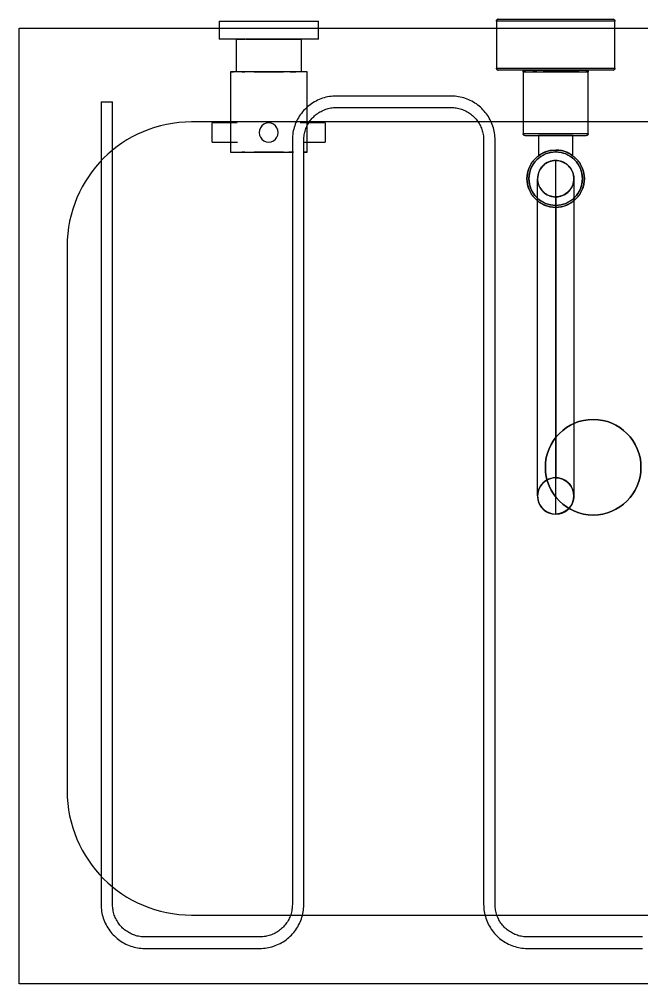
# Model space of a CAD drawing. Extents: x 6433 to 75181, y -2986 to 56414.
# Drawn here: x 33255 to 33581, y 10779 to 11284 of the extents above; entities that cross this region are included whole.
import ezdxf

# ---------------------------------------------------------------- set-up
doc = ezdxf.new("R2010")
doc.units = 0
doc.header["$MEASUREMENT"] = 0
doc.layers.add('H-Fixtures__Sink', color=4, linetype='CONTINUOUS')

msp = doc.modelspace()

# ---------------------------------------------------------------- linework, layer by layer
at = {"layer": 'H-Fixtures__Sink'}
for p, q in [((33505.55, 11283.49), (33505.73, 11283.51)), ((33565.76, 11283.51), (33565.94, 11283.49)), ((33565.76, 11283.51), (33565.94, 11283.49)), ((33255.34, 10778.88), (33255.34, 11278.88)), ((33255.34, 11278.88), (33855.34, 11278.88)), ((33359.76, 11282.51), (33359.76, 11273.03)), ((33359.76, 11282.51), (33385.75, 11282.51)), ((33385.75, 11282.51), (33411.74, 11282.51)), ((33411.74, 11273.03), (33411.74, 11282.51)), ((33504.75, 11282.51), (33504.77, 11282.69)), ((33504.75, 11282.51), (33504.75, 11257.94)), ((33566.75, 11282.51), (33504.75, 11282.51)), ((33504.77, 11282.69), (33504.81, 11282.85)), ((33504.81, 11282.85), (33504.88, 11282.99)), ((33504.88, 11282.99), (33505.04, 11283.22)), ((33505.04, 11283.22), (33505.2, 11283.35)), ((33505.2, 11283.35), (33505.34, 11283.42)), ((33505.34, 11283.42), (33505.55, 11283.49)), ((33565.94, 11283.49), (33566.1, 11283.44)), ((33565.94, 11283.49), (33566.1, 11283.44)), ((33566.1, 11283.44), (33566.24, 11283.38)), ((33566.1, 11283.44), (33566.24, 11283.38)), ((33566.24, 11283.38), (33566.46, 11283.21)), ((33566.24, 11283.38), (33566.46, 11283.21)), ((33566.46, 11283.21), (33566.59, 11283.05)), ((33566.46, 11283.21), (33566.59, 11283.05)), ((33566.59, 11283.05), (33566.66, 11282.92)), ((33566.59, 11283.05), (33566.66, 11282.92)), ((33566.66, 11282.92), (33566.73, 11282.7)), ((33566.66, 11282.92), (33566.73, 11282.7)), ((33566.73, 11282.7), (33566.75, 11282.51)), ((33566.73, 11282.7), (33566.75, 11282.51)), ((33566.75, 11257.94), (33566.75, 11282.51)), ((33385.75, 11273.03), (33359.76, 11273.03)), ((33368.71, 11273.03), (33368.71, 11255.99)), ((33368.71, 11273.03), (33373.28, 11273.03)), ((33373.7, 11273.03), (33385.75, 11273.03)), ((33385.75, 11273.03), (33402.79, 11273.03)), ((33411.74, 11273.03), (33385.75, 11273.03)), ((33402.79, 11255.99), (33402.79, 11273.03)), ((33365.75, 11255.99), (33365.75, 11213.99)), ((33385.75, 11255.99), (33365.75, 11255.99)), ((33365.75, 11255.99), (33367.27, 11255.99)), ((33371.61, 11255.99), (33373.22, 11255.99)), ((33378.1, 11255.99), (33385.75, 11255.99)), ((33405.75, 11255.99), (33385.75, 11255.99)), ((33385.75, 11255.99), (33393.4, 11255.99)), ((33397, 11255.99), (33399.89, 11255.99)), ((33405.75, 11213.99), (33405.75, 11255.99)), ((33504.75, 11257.94), (33566.75, 11257.94)), ((33504.77, 11257.75), (33504.75, 11257.94)), ((33504.84, 11257.54), (33504.77, 11257.75)), ((33504.91, 11257.4), (33504.84, 11257.54)), ((33505.04, 11257.24), (33504.91, 11257.4)), ((33505.26, 11257.08), (33505.04, 11257.24)), ((33505.39, 11257.01), (33505.26, 11257.08)), ((33505.56, 11256.96), (33505.39, 11257.01)), ((33505.73, 11256.94), (33505.56, 11256.96)), ((33518.75, 11255.94), (33518.77, 11256.12)), ((33518.75, 11255.94), (33518.77, 11256.12)), ((33518.75, 11255.94), (33518.75, 11223.65)), ((33518.75, 11255.94), (33552.75, 11255.94)), ((33518.77, 11256.12), (33518.81, 11256.28)), ((33518.77, 11256.12), (33518.81, 11256.28)), ((33518.81, 11256.28), (33518.88, 11256.43)), ((33518.81, 11256.28), (33518.88, 11256.43)), ((33518.88, 11256.43), (33519.04, 11256.65)), ((33518.88, 11256.43), (33519.04, 11256.65)), ((33519.04, 11256.65), (33519.2, 11256.78)), ((33519.04, 11256.65), (33519.2, 11256.78)), ((33519.2, 11256.78), (33519.34, 11256.85)), ((33519.2, 11256.78), (33519.34, 11256.85)), ((33519.34, 11256.85), (33519.55, 11256.92)), ((33519.34, 11256.85), (33519.55, 11256.92)), ((33519.55, 11256.92), (33519.73, 11256.94)), ((33519.55, 11256.92), (33519.73, 11256.94)), ((33551.76, 11256.94), (33551.94, 11256.92)), ((33551.94, 11256.92), (33552.1, 11256.88)), ((33552.1, 11256.88), (33552.24, 11256.81)), ((33552.24, 11256.81), (33552.46, 11256.65)), ((33552.46, 11256.65), (33552.59, 11256.49)), ((33552.59, 11256.49), (33552.66, 11256.35)), ((33552.66, 11256.35), (33552.73, 11256.14)), ((33552.73, 11256.14), (33552.75, 11255.94)), ((33552.75, 11223.65), (33552.75, 11255.94)), ((33565.94, 11256.97), (33565.76, 11256.94)), ((33565.94, 11256.97), (33565.76, 11256.94)), ((33566.16, 11257.04), (33565.94, 11256.97)), ((33566.16, 11257.04), (33565.94, 11256.97)), ((33566.3, 11257.11), (33566.16, 11257.04)), ((33566.3, 11257.11), (33566.16, 11257.04)), ((33566.46, 11257.24), (33566.3, 11257.11)), ((33566.46, 11257.24), (33566.3, 11257.11)), ((33566.62, 11257.46), (33566.46, 11257.24)), ((33566.62, 11257.46), (33566.46, 11257.24)), ((33566.69, 11257.6), (33566.62, 11257.46)), ((33566.69, 11257.6), (33566.62, 11257.46)), ((33566.73, 11257.77), (33566.69, 11257.6)), ((33566.73, 11257.77), (33566.69, 11257.6)), ((33566.75, 11257.94), (33566.73, 11257.77)), ((33566.75, 11257.94), (33566.73, 11257.77)), ((33481.08, 11243.35), (33421.08, 11243.35)), ((33298.08, 11240.35), (33298.08, 10820.35)), ((33298.08, 11240.35), (33304.08, 11240.35)), ((33304.08, 10820.35), (33304.08, 11240.35)), ((33421.08, 11237.35), (33481.08, 11237.35)), ((33765.34, 11229.8), (33345.34, 11229.8)), ((33369.29, 11229.25), (33356.18, 11229.25)), ((33356.18, 11224.25), (33356.18, 11229.25)), ((33385.78, 11229.25), (33385.72, 11229.25)), ((33415.32, 11229.25), (33402.2, 11229.25)), ((33415.32, 11229.25), (33415.32, 11224.25)), ((33356.18, 11219.25), (33356.18, 11224.25)), ((33415.32, 11224.25), (33415.32, 11219.25)), ((33552.75, 11223.65), (33518.75, 11223.65)), ((33518.77, 11223.45), (33518.75, 11223.65)), ((33518.77, 11223.45), (33518.75, 11223.65)), ((33518.84, 11223.24), (33518.77, 11223.45)), ((33518.84, 11223.24), (33518.77, 11223.45)), ((33518.91, 11223.11), (33518.84, 11223.24)), ((33518.91, 11223.11), (33518.84, 11223.24)), ((33519.04, 11222.94), (33518.91, 11223.11)), ((33519.04, 11222.94), (33518.91, 11223.11)), ((33552.62, 11223.17), (33552.46, 11222.94)), ((33552.69, 11223.31), (33552.62, 11223.17)), ((33552.73, 11223.47), (33552.69, 11223.31)), ((33552.75, 11223.65), (33552.73, 11223.47)), ((33356.18, 11219.25), (33369.39, 11219.25)), ((33385.72, 11219.25), (33385.78, 11219.25)), ((33398.08, 11220.35), (33398.08, 10820.35)), ((33403.68, 11219.25), (33415.32, 11219.25)), ((33404.08, 10820.35), (33404.08, 11220.35)), ((33498.08, 11220.35), (33498.08, 10820.35)), ((33504.08, 10820.35), (33504.08, 11220.35)), ((33519.26, 11222.78), (33519.04, 11222.94)), ((33519.26, 11222.78), (33519.04, 11222.94)), ((33519.39, 11222.72), (33519.26, 11222.78)), ((33519.39, 11222.72), (33519.26, 11222.78)), ((33519.56, 11222.67), (33519.39, 11222.72)), ((33519.56, 11222.67), (33519.39, 11222.72)), ((33519.73, 11222.65), (33519.56, 11222.67)), ((33519.73, 11222.65), (33519.56, 11222.67)), ((33526.73, 11222.65), (33526.73, 11212.11)), ((33535.75, 11222.65), (33526.73, 11222.65)), ((33544.77, 11222.65), (33535.75, 11222.65)), ((33544.77, 11212.11), (33544.77, 11222.65)), ((33551.94, 11222.67), (33551.76, 11222.65)), ((33552.16, 11222.74), (33551.94, 11222.67)), ((33552.3, 11222.81), (33552.16, 11222.74)), ((33552.46, 11222.94), (33552.3, 11222.81)), ((33365.75, 11213.99), (33385.75, 11213.99)), ((33373.22, 11213.99), (33371.61, 11213.99)), ((33385.75, 11213.99), (33378.1, 11213.99)), ((33393.4, 11213.99), (33385.75, 11213.99)), ((33385.75, 11213.99), (33398.64, 11213.99)), ((33398.69, 11213.99), (33396.29, 11213.99)), ((33405.75, 11213.99), (33404.23, 11213.99)), ((33404.23, 11213.99), (33405.75, 11213.99)), ((33530.26, 11207.86), (33528.77, 11206.55)), ((33531.95, 11208.81), (33530.26, 11207.86)), ((33533.83, 11209.41), (33531.95, 11208.81)), ((33535.75, 11209.61), (33533.83, 11209.41)), ((33535.75, 11209.61), (33537.67, 11209.41)), ((33537.67, 11209.41), (33539.54, 11208.81)), ((33539.54, 11208.81), (33541.24, 11207.86)), ((33541.24, 11207.86), (33542.73, 11206.55)), ((33526.77, 11203.22), (33526.33, 11201.32)), ((33527.61, 11205.01), (33526.77, 11203.22)), ((33528.77, 11206.55), (33527.61, 11205.01)), ((33542.73, 11206.55), (33543.88, 11205.01)), ((33543.88, 11205.01), (33544.72, 11203.22)), ((33544.72, 11203.22), (33545.17, 11201.32)), ((33526.33, 11201.32), (33526.25, 11200.11)), ((33526.25, 11200.1), (33526.25, 11200.11)), ((33526.25, 11200.11), (33526.28, 11199.38)), ((33526.25, 11200.07), (33526.25, 11200.1)), ((33526.25, 11200), (33526.25, 11200.07)), ((33526.25, 11199.91), (33526.25, 11200)), ((33526.25, 11199.78), (33526.25, 11199.91)), ((33526.25, 11199.63), (33526.25, 11199.78)), ((33526.25, 11199.44), (33526.25, 11199.63)), ((33526.25, 11199.23), (33526.25, 11199.44)), ((33526.25, 11198.98), (33526.25, 11199.23)), ((33526.25, 11198.7), (33526.25, 11198.98)), ((33526.25, 11198.39), (33526.25, 11198.7)), ((33526.25, 11198.06), (33526.25, 11198.39)), ((33526.25, 11197.69), (33526.25, 11198.06)), ((33526.28, 11199.38), (33526.62, 11197.47)), ((33545.22, 11199.38), (33544.88, 11197.47)), ((33545.17, 11201.32), (33545.25, 11200.11)), ((33545.25, 11200.11), (33545.22, 11199.38)), ((33545.25, 11200.11), (33545.25, 11200.09)), ((33545.25, 11200.09), (33545.25, 11200.05)), ((33545.25, 11200.05), (33545.25, 11199.97)), ((33545.25, 11199.97), (33545.25, 11199.87)), ((33545.25, 11199.87), (33545.25, 11199.73)), ((33545.25, 11199.73), (33545.25, 11199.56)), ((33545.25, 11199.56), (33545.25, 11199.37)), ((33545.25, 11199.37), (33545.25, 11199.14)), ((33545.25, 11199.14), (33545.25, 11198.88)), ((33545.25, 11198.88), (33545.25, 11198.59)), ((33545.25, 11198.59), (33545.25, 11198.27)), ((33545.25, 11198.27), (33545.25, 11197.93)), ((33545.25, 11197.93), (33545.25, 11197.55)), ((33526.25, 11197.29), (33526.25, 11197.69)), ((33526.25, 11196.87), (33526.25, 11197.29)), ((33526.25, 11196.41), (33526.25, 11196.87)), ((33526.25, 11195.93), (33526.25, 11196.41)), ((33526.25, 11195.41), (33526.25, 11195.93)), ((33526.25, 11194.87), (33526.25, 11195.41)), ((33526.25, 11194.3), (33526.25, 11194.87)), ((33526.25, 11193.69), (33526.25, 11194.3)), ((33526.25, 11193.07), (33526.25, 11193.69)), ((33526.25, 11192.41), (33526.25, 11193.07)), ((33526.62, 11197.47), (33527.36, 11195.65)), ((33527.36, 11195.65), (33528.46, 11194.02)), ((33528.46, 11194.02), (33529.86, 11192.65)), ((33543.04, 11194.02), (33541.64, 11192.65)), ((33544.14, 11195.65), (33543.04, 11194.02)), ((33544.88, 11197.47), (33544.14, 11195.65)), ((33545.25, 11197.55), (33545.25, 11190.88)), ((33526.25, 11191.72), (33526.25, 11192.41)), ((33526.25, 11191.01), (33526.25, 11191.72)), ((33526.25, 11190.27), (33526.25, 11191.01)), ((33526.25, 11189.51), (33526.25, 11190.27)), ((33526.25, 11188.71), (33526.25, 11189.51)), ((33526.25, 11187.89), (33526.25, 11188.71)), ((33526.25, 11187.05), (33526.25, 11187.89)), ((33529.86, 11192.65), (33531.27, 11191.73)), ((33531.27, 11191.73), (33533.61, 11190.85)), ((33533.61, 11190.85), (33535.75, 11190.61)), ((33537.89, 11190.85), (33535.75, 11190.61)), ((33540.22, 11191.73), (33537.89, 11190.85)), ((33541.64, 11192.65), (33540.22, 11191.73)), ((33545.25, 11190.88), (33545.25, 11190.14)), ((33545.25, 11190.14), (33545.25, 11189.36)), ((33545.25, 11189.36), (33545.25, 11188.57)), ((33545.25, 11188.57), (33545.25, 11176.39)), ((33526.25, 11186.17), (33526.25, 11187.05)), ((33526.25, 11185.28), (33526.25, 11186.17)), ((33526.25, 11184.35), (33526.25, 11185.28)), ((33526.25, 11183.41), (33526.25, 11184.35)), ((33526.25, 11182.44), (33526.25, 11183.41)), ((33526.25, 11181.44), (33526.25, 11182.44)), ((33526.25, 11180.42), (33526.25, 11181.44)), ((33526.25, 11179.38), (33526.25, 11180.42)), ((33526.25, 11178.31), (33526.25, 11179.38)), ((33526.25, 11177.22), (33526.25, 11178.31)), ((33526.25, 11176.11), (33526.25, 11177.22)), ((33526.25, 11174.98), (33526.25, 11176.11)), ((33526.25, 11173.82), (33526.25, 11174.98)), ((33526.25, 11172.65), (33526.25, 11173.82)), ((33526.25, 11171.45), (33526.25, 11172.65)), ((33545.25, 11176.39), (33545.25, 11175.26)), ((33545.25, 11175.26), (33545.25, 11174.11)), ((33545.25, 11174.11), (33545.25, 11172.94)), ((33545.25, 11172.94), (33545.25, 11171.75)), ((33526.25, 11170.24), (33526.25, 11171.45)), ((33526.25, 11169), (33526.25, 11170.24)), ((33526.25, 11167.75), (33526.25, 11169)), ((33526.25, 11166.47), (33526.25, 11167.75)), ((33545.25, 11171.75), (33545.25, 11170.54)), ((33545.25, 11170.54), (33545.25, 11169.31)), ((33545.25, 11169.31), (33545.25, 11168.06)), ((33545.25, 11168.06), (33545.25, 11166.79)), ((33280.34, 11164.8), (33280.34, 10879.8)), ((33526.25, 11165.18), (33526.25, 11166.47)), ((33526.25, 11163.87), (33526.25, 11165.18)), ((33526.25, 11162.55), (33526.25, 11163.87)), ((33526.25, 11161.2), (33526.25, 11162.55)), ((33545.25, 11166.79), (33545.25, 11165.5)), ((33545.25, 11165.5), (33545.25, 11164.2)), ((33545.25, 11164.2), (33545.25, 11162.88)), ((33545.25, 11162.88), (33545.25, 11161.54)), ((33526.25, 11159.84), (33526.25, 11161.2)), ((33526.25, 11145.32), (33526.25, 11159.84)), ((33545.25, 11161.54), (33545.25, 11160.18)), ((33545.25, 11160.18), (33545.25, 11158.81)), ((33545.25, 11158.81), (33545.25, 11157.42)), ((33545.25, 11157.42), (33545.25, 11156.02)), ((33545.25, 11156.02), (33545.25, 11154.61)), ((33545.25, 11154.61), (33545.25, 11153.18)), ((33545.25, 11153.18), (33545.25, 11151.73)), ((33545.25, 11151.73), (33545.25, 11150.28)), ((33545.25, 11150.28), (33545.25, 11148.81)), ((33545.25, 11148.81), (33545.25, 11147.33)), ((33545.25, 11147.33), (33545.25, 11145.84)), ((33526.25, 11143.81), (33526.25, 11145.32)), ((33526.25, 11142.29), (33526.25, 11143.81)), ((33526.25, 11140.77), (33526.25, 11142.29)), ((33545.25, 11145.84), (33545.25, 11144.33)), ((33545.25, 11144.33), (33545.25, 11142.82)), ((33545.25, 11142.82), (33545.25, 11141.3)), ((33526.25, 11139.24), (33526.25, 11140.77)), ((33526.25, 11121.05), (33526.25, 11139.24)), ((33545.25, 11141.3), (33545.25, 11139.77)), ((33545.25, 11139.77), (33545.25, 11138.23)), ((33545.25, 11138.23), (33545.25, 11136.68)), ((33545.25, 11136.68), (33545.25, 11135.13)), ((33545.25, 11135.13), (33545.25, 11133.57)), ((33545.25, 11133.57), (33545.25, 11132)), ((33545.25, 11132), (33545.25, 11130.43)), ((33545.25, 11130.43), (33545.25, 11128.85)), ((33545.25, 11128.85), (33545.25, 11127.27)), ((33545.25, 11127.27), (33545.25, 11125.69)), ((33545.25, 11125.69), (33545.25, 11124.1)), ((33545.25, 11124.1), (33545.25, 11122.51)), ((33545.25, 11122.51), (33545.25, 11120.92)), ((33526.25, 11119.45), (33526.25, 11121.05)), ((33526.25, 11117.86), (33526.25, 11119.45)), ((33526.25, 11116.26), (33526.25, 11117.86)), ((33545.25, 11120.92), (33545.25, 11119.32)), ((33545.25, 11119.32), (33545.25, 11117.73)), ((33545.25, 11117.73), (33545.25, 11116.13)), ((33526.25, 11114.67), (33526.25, 11116.26)), ((33526.25, 11113.07), (33526.25, 11114.67)), ((33526.25, 11111.48), (33526.25, 11113.07)), ((33545.25, 11116.13), (33545.25, 11114.54)), ((33545.25, 11114.54), (33545.25, 11112.94)), ((33545.25, 11112.94), (33545.25, 11111.35)), ((33526.25, 11109.89), (33526.25, 11111.48)), ((33526.25, 11108.3), (33526.25, 11109.89)), ((33526.25, 11106.72), (33526.25, 11108.3)), ((33545.25, 11111.35), (33545.25, 11109.76)), ((33545.25, 11109.76), (33545.25, 11108.17)), ((33545.25, 11108.17), (33545.25, 11091.12)), ((33526.25, 11105.14), (33526.25, 11106.72)), ((33526.25, 11103.56), (33526.25, 11105.14)), ((33526.25, 11101.99), (33526.25, 11103.56)), ((33526.25, 11100.42), (33526.25, 11101.99)), ((33526.25, 11098.86), (33526.25, 11100.42)), ((33526.25, 11097.31), (33526.25, 11098.86)), ((33526.25, 11095.77), (33526.25, 11097.31)), ((33526.25, 11094.23), (33526.25, 11095.77)), ((33526.25, 11092.7), (33526.25, 11094.23)), ((33526.25, 11091.18), (33526.25, 11092.7)), ((33526.25, 11089.67), (33526.25, 11091.18)), ((33526.25, 11088.17), (33526.25, 11089.67)), ((33526.25, 11086.68), (33526.25, 11088.17)), ((33545.25, 11091.12), (33545.25, 11089.61)), ((33545.25, 11089.61), (33545.25, 11088.11)), ((33545.25, 11088.11), (33545.25, 11086.62)), ((33526.25, 11085.2), (33526.25, 11086.68)), ((33526.25, 11083.73), (33526.25, 11085.2)), ((33526.25, 11082.28), (33526.25, 11083.73)), ((33526.25, 11080.84), (33526.25, 11082.28)), ((33545.25, 11086.62), (33545.25, 11085.14)), ((33545.25, 11085.14), (33545.25, 11072.66)), ((33526.25, 11079.41), (33526.25, 11080.84)), ((33526.25, 11077.99), (33526.25, 11079.41)), ((33526.25, 11076.59), (33526.25, 11077.99)), ((33526.25, 11075.21), (33526.25, 11076.59)), ((33526.25, 11073.84), (33526.25, 11075.21)), ((33526.25, 11072.48), (33526.25, 11073.84)), ((33526.25, 11071.15), (33526.25, 11072.48)), ((33545.25, 11072.66), (33545.25, 11071.32)), ((33526.25, 11069.83), (33526.25, 11071.15)), ((33526.25, 11068.53), (33526.25, 11069.83)), ((33526.25, 11067.24), (33526.25, 11068.53)), ((33526.25, 11065.97), (33526.25, 11067.24)), ((33545.25, 11071.32), (33545.25, 11070)), ((33545.25, 11070), (33545.25, 11068.7)), ((33545.25, 11068.7), (33545.25, 11067.41)), ((33545.25, 11067.41), (33545.25, 11066.14)), ((33526.25, 11064.73), (33526.25, 11065.97)), ((33526.25, 11063.5), (33526.25, 11064.73)), ((33526.25, 11062.29), (33526.25, 11063.5)), ((33526.25, 11061.1), (33526.25, 11062.29)), ((33545.25, 11066.14), (33545.25, 11064.89)), ((33545.25, 11064.89), (33545.25, 11063.66)), ((33545.25, 11063.66), (33545.25, 11062.45)), ((33545.25, 11062.45), (33545.25, 11061.26)), ((33526.25, 11059.94), (33526.25, 11061.1)), ((33526.25, 11058.79), (33526.25, 11059.94)), ((33526.25, 11057.67), (33526.25, 11058.79)), ((33526.25, 11056.56), (33526.25, 11057.67)), ((33526.25, 11055.48), (33526.25, 11056.56)), ((33545.25, 11061.26), (33545.25, 11060.09)), ((33545.25, 11060.09), (33545.25, 11058.94)), ((33545.25, 11058.94), (33545.25, 11057.81)), ((33545.25, 11057.81), (33545.25, 11056.71)), ((33545.25, 11056.71), (33545.25, 11055.62)), ((33526.25, 11044.21), (33526.25, 11055.48)), ((33545.25, 11055.62), (33545.25, 11054.56)), ((33545.25, 11054.56), (33545.25, 11053.53)), ((33545.25, 11053.53), (33545.25, 11052.51)), ((33545.25, 11052.51), (33545.25, 11051.52)), ((33545.25, 11051.52), (33545.25, 11050.56)), ((33545.25, 11050.56), (33545.25, 11049.61)), ((33545.25, 11049.61), (33545.25, 11048.7)), ((33545.25, 11048.7), (33545.25, 11047.81)), ((33545.25, 11047.81), (33545.25, 11046.94)), ((33545.25, 11046.94), (33545.25, 11046.1)), ((33526.25, 11043.46), (33526.25, 11044.21)), ((33526.25, 11042.74), (33526.25, 11043.46)), ((33526.25, 11042.04), (33526.25, 11042.74)), ((33526.25, 11041.37), (33526.25, 11042.04)), ((33526.25, 11040.73), (33526.25, 11041.37)), ((33530.26, 11041.85), (33528.77, 11040.54)), ((33531.95, 11042.8), (33530.26, 11041.85)), ((33533.83, 11043.4), (33531.95, 11042.8)), ((33535.75, 11043.6), (33533.83, 11043.4)), ((33535.75, 11043.6), (33537.67, 11043.4)), ((33537.67, 11043.4), (33539.54, 11042.8)), ((33539.54, 11042.8), (33541.24, 11041.85)), ((33541.24, 11041.85), (33542.73, 11040.54)), ((33545.25, 11046.1), (33545.25, 11045.29)), ((33545.25, 11045.29), (33545.25, 11044.5)), ((33545.25, 11044.5), (33545.25, 11043.74)), ((33545.25, 11043.74), (33545.25, 11043.01)), ((33545.25, 11043.01), (33545.25, 11042.3)), ((33545.25, 11042.3), (33545.25, 11041.63)), ((33545.25, 11041.63), (33545.25, 11040.98)), ((33526.25, 11040.12), (33526.25, 11040.73)), ((33526.25, 11039.54), (33526.25, 11040.12)), ((33526.25, 11038.99), (33526.25, 11039.54)), ((33526.25, 11038.46), (33526.25, 11038.99)), ((33526.25, 11037.97), (33526.25, 11038.46)), ((33526.25, 11037.5), (33526.25, 11037.97)), ((33526.25, 11037.06), (33526.25, 11037.5)), ((33526.25, 11036.65), (33526.25, 11037.06)), ((33526.25, 11036.28), (33526.25, 11036.65)), ((33526.25, 11035.93), (33526.25, 11036.28)), ((33526.77, 11037.21), (33526.33, 11035.31)), ((33527.61, 11039), (33526.77, 11037.21)), ((33528.77, 11040.54), (33527.61, 11039)), ((33542.73, 11040.54), (33543.88, 11039)), ((33543.88, 11039), (33544.72, 11037.21)), ((33544.72, 11037.21), (33545.17, 11035.31)), ((33545.25, 11040.98), (33545.25, 11040.35)), ((33545.25, 11040.35), (33545.25, 11039.76)), ((33545.25, 11039.76), (33545.25, 11039.2)), ((33545.25, 11039.2), (33545.25, 11038.66)), ((33545.25, 11038.66), (33545.25, 11038.15)), ((33545.25, 11038.15), (33545.25, 11037.67)), ((33545.25, 11037.67), (33545.25, 11037.23)), ((33545.25, 11037.23), (33545.25, 11036.81)), ((33545.25, 11036.81), (33545.25, 11036.42)), ((33545.25, 11036.42), (33545.25, 11036.06)), ((33526.25, 11035.61), (33526.25, 11035.93)), ((33526.25, 11035.32), (33526.25, 11035.61)), ((33526.25, 11035.06), (33526.25, 11035.32)), ((33526.33, 11035.31), (33526.25, 11034.1)), ((33526.25, 11034.84), (33526.25, 11035.06)), ((33526.25, 11034.64), (33526.25, 11034.84)), ((33526.25, 11034.47), (33526.25, 11034.64)), ((33526.25, 11034.34), (33526.25, 11034.47)), ((33526.25, 11034.23), (33526.25, 11034.34)), ((33526.25, 11034.15), (33526.25, 11034.23)), ((33526.25, 11034.11), (33526.25, 11034.15)), ((33526.25, 11034.1), (33526.25, 11034.11)), ((33526.25, 11034.1), (33526.28, 11033.37)), ((33526.28, 11033.37), (33526.62, 11031.46)), ((33526.62, 11031.46), (33527.36, 11029.64)), ((33544.88, 11031.46), (33544.14, 11029.64)), ((33545.22, 11033.37), (33544.88, 11031.46)), ((33545.17, 11035.31), (33545.25, 11034.1)), ((33545.25, 11034.1), (33545.22, 11033.37)), ((33545.25, 11036.06), (33545.25, 11035.73)), ((33545.25, 11035.73), (33545.25, 11035.43)), ((33545.25, 11035.43), (33545.25, 11035.16)), ((33545.25, 11035.16), (33545.25, 11034.92)), ((33545.25, 11034.92), (33545.25, 11034.71)), ((33545.25, 11034.71), (33545.25, 11034.53)), ((33545.25, 11034.53), (33545.25, 11034.38)), ((33545.25, 11034.38), (33545.25, 11034.27)), ((33545.25, 11034.27), (33545.25, 11034.18)), ((33545.25, 11034.18), (33545.25, 11034.12)), ((33545.25, 11034.12), (33545.25, 11034.1)), ((33527.36, 11029.64), (33528.46, 11028.01)), ((33528.46, 11028.01), (33529.86, 11026.65)), ((33529.86, 11026.65), (33531.27, 11025.72)), ((33541.64, 11026.65), (33540.22, 11025.72)), ((33543.04, 11028.01), (33541.64, 11026.65)), ((33544.14, 11029.64), (33543.04, 11028.01)), ((33531.27, 11025.72), (33533.61, 11024.84)), ((33533.61, 11024.84), (33535.75, 11024.6)), ((33537.89, 11024.84), (33535.75, 11024.6)), ((33540.22, 11025.72), (33537.89, 11024.84)), ((33345.34, 10814.8), (33765.34, 10814.8)), ((33381.08, 10803.35), (33321.08, 10803.35)), ((33581.08, 10803.35), (33521.08, 10803.35)), ((33321.08, 10797.35), (33381.08, 10797.35)), ((33521.08, 10797.35), (33581.08, 10797.35)), ((33855.34, 10778.88), (33255.34, 10778.88))]:
    msp.add_line(p, q, dxfattribs=at)
at = {"layer": 'H-Fixtures__Sink', "flags": 128}
for points in [[(33421.08, 11243.35), (33420.16, 11243.33), (33419.24, 11243.28), (33418.33, 11243.19), (33417.42, 11243.06), (33416.51, 11242.89), (33415.61, 11242.69), (33414.72, 11242.46), (33413.85, 11242.18), (33412.98, 11241.88), (33412.12, 11241.54), (33411.28, 11241.16), (33410.46, 11240.75), (33409.65, 11240.31), (33408.86, 11239.84), (33408.09, 11239.33), (33407.35, 11238.8), (33406.62, 11238.24), (33405.91, 11237.64), (33405.24, 11237.02), (33404.58, 11236.38), (33403.95, 11235.7), (33403.35, 11235.01), (33402.78, 11234.29), (33402.24, 11233.54), (33401.73, 11232.78), (33401.25, 11231.99), (33400.8, 11231.19), (33400.38, 11230.37), (33399.99, 11229.54), (33399.64, 11228.69), (33399.33, 11227.82), (33399.05, 11226.95), (33398.8, 11226.06), (33398.59, 11225.16), (33398.42, 11224.26), (33398.28, 11223.35), (33398.18, 11222.44), (33398.11, 11221.52), (33398.08, 11220.6), (33398.08, 11220.35)], [(33504.08, 11220.35), (33504.06, 11221.27), (33504.01, 11222.19), (33503.92, 11223.1), (33503.79, 11224.02), (33503.62, 11224.92), (33503.42, 11225.82), (33503.19, 11226.71), (33502.91, 11227.59), (33502.61, 11228.45), (33502.27, 11229.31), (33501.89, 11230.15), (33501.48, 11230.97), (33501.04, 11231.78), (33500.57, 11232.57), (33500.06, 11233.34), (33499.53, 11234.09), (33498.96, 11234.81), (33498.37, 11235.52), (33497.75, 11236.2), (33497.11, 11236.85), (33496.43, 11237.48), (33495.74, 11238.08), (33495.01, 11238.65), (33494.27, 11239.19), (33493.51, 11239.71), (33492.72, 11240.19), (33491.92, 11240.64), (33491.1, 11241.05), (33490.27, 11241.44), (33489.41, 11241.79), (33488.55, 11242.1), (33487.68, 11242.39), (33486.79, 11242.63), (33485.89, 11242.84), (33484.99, 11243.02), (33484.08, 11243.15), (33483.17, 11243.26), (33482.25, 11243.32), (33481.33, 11243.35), (33481.08, 11243.35)], [(33404.08, 11220.35), (33404.09, 11221.03), (33404.14, 11221.71), (33404.2, 11222.39), (33404.3, 11223.06), (33404.42, 11223.73), (33404.57, 11224.39), (33404.74, 11225.05), (33404.94, 11225.7), (33405.17, 11226.34), (33405.42, 11226.97), (33405.7, 11227.59), (33406, 11228.2), (33406.33, 11228.8), (33406.68, 11229.38), (33407.05, 11229.95), (33407.45, 11230.5), (33407.86, 11231.04), (33408.3, 11231.56), (33408.76, 11232.06), (33409.24, 11232.55), (33409.73, 11233.01), (33410.25, 11233.45), (33410.78, 11233.88), (33411.33, 11234.28), (33411.9, 11234.66), (33412.48, 11235.01), (33413.07, 11235.34), (33413.67, 11235.65), (33414.29, 11235.94), (33414.92, 11236.2), (33415.56, 11236.43), (33416.21, 11236.64), (33416.86, 11236.82), (33417.52, 11236.98), (33418.19, 11237.1), (33418.86, 11237.21), (33419.54, 11237.28), (33420.22, 11237.33), (33420.9, 11237.35), (33421.08, 11237.35)], [(33481.08, 11237.35), (33481.76, 11237.34), (33482.44, 11237.3), (33483.12, 11237.23), (33483.79, 11237.13), (33484.46, 11237.01), (33485.12, 11236.86), (33485.78, 11236.69), (33486.43, 11236.49), (33487.07, 11236.26), (33487.7, 11236.01), (33488.32, 11235.73), (33488.93, 11235.43), (33489.53, 11235.1), (33490.11, 11234.75), (33490.68, 11234.38), (33491.23, 11233.99), (33491.77, 11233.57), (33492.29, 11233.13), (33492.79, 11232.67), (33493.28, 11232.2), (33493.74, 11231.7), (33494.18, 11231.18), (33494.61, 11230.65), (33495.01, 11230.1), (33495.39, 11229.54), (33495.74, 11228.96), (33496.07, 11228.36), (33496.38, 11227.76), (33496.67, 11227.14), (33496.93, 11226.51), (33497.16, 11225.87), (33497.37, 11225.23), (33497.55, 11224.57), (33497.7, 11223.91), (33497.83, 11223.24), (33497.94, 11222.57), (33498.01, 11221.89), (33498.06, 11221.21), (33498.08, 11220.53), (33498.08, 11220.35)], [(33298.08, 10820.35), (33298.1, 10819.43), (33298.15, 10818.51), (33298.25, 10817.6), (33298.37, 10816.69), (33298.54, 10815.78), (33298.74, 10814.88), (33298.98, 10814), (33299.25, 10813.12), (33299.56, 10812.25), (33299.9, 10811.39), (33300.27, 10810.55), (33300.68, 10809.73), (33301.12, 10808.92), (33301.59, 10808.13), (33302.1, 10807.36), (33302.63, 10806.62), (33303.2, 10805.89), (33303.79, 10805.19), (33304.41, 10804.51), (33305.06, 10803.85), (33305.73, 10803.22), (33306.43, 10802.62), (33307.15, 10802.05), (33307.89, 10801.51), (33308.65, 10801), (33309.44, 10800.52), (33310.24, 10800.07), (33311.06, 10799.65), (33311.9, 10799.26), (33312.75, 10798.91), (33313.61, 10798.6), (33314.49, 10798.32), (33315.37, 10798.07), (33316.27, 10797.86), (33317.17, 10797.69), (33318.08, 10797.55), (33319, 10797.45), (33319.91, 10797.38), (33320.83, 10797.35), (33321.08, 10797.35)], [(33321.08, 10803.35), (33320.4, 10803.36), (33319.72, 10803.41), (33319.05, 10803.47), (33318.37, 10803.57), (33317.7, 10803.69), (33317.04, 10803.84), (33316.38, 10804.01), (33315.73, 10804.21), (33315.09, 10804.44), (33314.46, 10804.69), (33313.84, 10804.97), (33313.23, 10805.27), (33312.63, 10805.6), (33312.05, 10805.95), (33311.48, 10806.32), (33310.93, 10806.72), (33310.39, 10807.13), (33309.87, 10807.57), (33309.37, 10808.03), (33308.89, 10808.51), (33308.42, 10809), (33307.98, 10809.52), (33307.56, 10810.05), (33307.15, 10810.6), (33306.78, 10811.17), (33306.42, 10811.75), (33306.09, 10812.34), (33305.78, 10812.94), (33305.5, 10813.56), (33305.24, 10814.19), (33305, 10814.83), (33304.79, 10815.48), (33304.61, 10816.13), (33304.46, 10816.79), (33304.33, 10817.46), (33304.23, 10818.13), (33304.15, 10818.81), (33304.1, 10819.49), (33304.08, 10820.17), (33304.08, 10820.35)], [(33381.08, 10797.35), (33382, 10797.37), (33382.92, 10797.42), (33383.83, 10797.52), (33384.75, 10797.65), (33385.65, 10797.81), (33386.55, 10798.01), (33387.44, 10798.25), (33388.32, 10798.52), (33389.18, 10798.83), (33390.04, 10799.17), (33390.88, 10799.54), (33391.7, 10799.95), (33392.51, 10800.39), (33393.3, 10800.86), (33394.07, 10801.37), (33394.82, 10801.9), (33395.54, 10802.47), (33396.25, 10803.06), (33396.93, 10803.68), (33397.58, 10804.33), (33398.21, 10805), (33398.81, 10805.7), (33399.38, 10806.42), (33399.92, 10807.16), (33400.43, 10807.92), (33400.92, 10808.71), (33401.37, 10809.51), (33401.78, 10810.33), (33402.17, 10811.17), (33402.52, 10812.02), (33402.83, 10812.88), (33403.12, 10813.76), (33403.36, 10814.64), (33403.57, 10815.54), (33403.75, 10816.44), (33403.88, 10817.35), (33403.99, 10818.27), (33404.05, 10819.18), (33404.08, 10820.1), (33404.08, 10820.35)], [(33398.08, 10820.35), (33398.07, 10819.67), (33398.03, 10818.99), (33397.96, 10818.32), (33397.86, 10817.64), (33397.74, 10816.97), (33397.59, 10816.31), (33397.42, 10815.65), (33397.22, 10815), (33396.99, 10814.36), (33396.74, 10813.73), (33396.46, 10813.11), (33396.16, 10812.5), (33395.83, 10811.9), (33395.48, 10811.32), (33395.11, 10810.75), (33394.72, 10810.2), (33394.3, 10809.66), (33393.86, 10809.14), (33393.4, 10808.64), (33392.92, 10808.16), (33392.43, 10807.69), (33391.91, 10807.25), (33391.38, 10806.83), (33390.83, 10806.43), (33390.27, 10806.05), (33389.69, 10805.69), (33389.09, 10805.36), (33388.49, 10805.05), (33387.87, 10804.77), (33387.24, 10804.51), (33386.6, 10804.27), (33385.95, 10804.07), (33385.3, 10803.88), (33384.64, 10803.73), (33383.97, 10803.6), (33383.3, 10803.5), (33382.62, 10803.42), (33381.94, 10803.37), (33381.26, 10803.35), (33381.08, 10803.35)], [(33498.08, 10820.35), (33498.1, 10819.43), (33498.15, 10818.51), (33498.25, 10817.6), (33498.37, 10816.69), (33498.54, 10815.78), (33498.74, 10814.88), (33498.98, 10814), (33499.25, 10813.12), (33499.56, 10812.25), (33499.9, 10811.39), (33500.27, 10810.55), (33500.68, 10809.73), (33501.12, 10808.92), (33501.59, 10808.13), (33502.1, 10807.36), (33502.63, 10806.62), (33503.2, 10805.89), (33503.79, 10805.19), (33504.41, 10804.51), (33505.06, 10803.85), (33505.73, 10803.22), (33506.43, 10802.62), (33507.15, 10802.05), (33507.89, 10801.51), (33508.65, 10801), (33509.44, 10800.52), (33510.24, 10800.07), (33511.06, 10799.65), (33511.9, 10799.26), (33512.75, 10798.91), (33513.61, 10798.6), (33514.49, 10798.32), (33515.37, 10798.07), (33516.27, 10797.86), (33517.17, 10797.69), (33518.08, 10797.55), (33519, 10797.45), (33519.91, 10797.38), (33520.83, 10797.35), (33521.08, 10797.35)], [(33521.08, 10803.35), (33520.4, 10803.36), (33519.72, 10803.41), (33519.05, 10803.47), (33518.37, 10803.57), (33517.7, 10803.69), (33517.04, 10803.84), (33516.38, 10804.01), (33515.73, 10804.21), (33515.09, 10804.44), (33514.46, 10804.69), (33513.84, 10804.97), (33513.23, 10805.27), (33512.63, 10805.6), (33512.05, 10805.95), (33511.48, 10806.32), (33510.93, 10806.72), (33510.39, 10807.13), (33509.87, 10807.57), (33509.37, 10808.03), (33508.89, 10808.51), (33508.42, 10809), (33507.98, 10809.52), (33507.56, 10810.05), (33507.15, 10810.6), (33506.78, 10811.17), (33506.42, 10811.75), (33506.09, 10812.34), (33505.78, 10812.94), (33505.5, 10813.56), (33505.24, 10814.19), (33505, 10814.83), (33504.79, 10815.48), (33504.61, 10816.13), (33504.46, 10816.79), (33504.33, 10817.46), (33504.23, 10818.13), (33504.15, 10818.81), (33504.1, 10819.49), (33504.08, 10820.17), (33504.08, 10820.35)]]:
    msp.add_lwpolyline(points, dxfattribs=at)
at = {"layer": 'H-Fixtures__Sink'}
msp.add_circle((33555.34, 11049.11), 25, dxfattribs=at)
for centre, radius, start, end in [((33345.34, 11164.8), 65, 90, 180), ((33535.75, 11200.11), 15, 90, 270), ((33535.75, 11200.11), 15, 270, 90), ((33535.75, 11200.11), 9.5, 90, 135), ((33535.75, 11200.11), 9.5, 225, 270), ((33535.75, 11200.11), 9.5, 270, 315), ((33555.34, 11049.11), 25, 0, 180), ((33555.34, 11049.11), 25, 180, 0), ((33535.75, 11034.1), 9.5, 90, 270), ((33535.75, 11034.1), 9.5, 90, 270), ((33535.75, 11034.02), 9.5, 90, 270), ((33535.75, 11034.1), 9.5, 270, 90), ((33535.75, 11034.1), 9.5, 270, 90), ((33535.75, 11034.02), 9.5, 270, 90), ((33345.34, 10879.8), 65, 180, 270)]:
    msp.add_arc(centre, radius, start, end, dxfattribs=at)
for centre, major_axis, ratio, start_param, end_param in [((33385.72, 11224.25), (0, 5), 0.999999, 4.712389, 7.853982), ((33385.72, 11224.25), (0, 5), 0.999999, 1.570796, 4.712389), ((33535.75, 11034.1), (-9.5, 0), 1, 4.712389, 7.853982), ((33535.75, 11034.1), (9.5, 0), 1, 4.712389, 7.853982)]:
    msp.add_ellipse(centre, major_axis=major_axis, ratio=ratio, start_param=start_param, end_param=end_param, dxfattribs=at)
for points, knots in [([(33505.75, 11283.51), (33505.63, 11283.51), (33505.37, 11283.46), (33504.9, 11283.17), (33504.75, 11282.75), (33504.75, 11282.51)], [0, 0, 0, 0, 0.25, 0.5, 1, 1, 1, 1]), ([(33505.75, 11283.51), (33505.78, 11283.51), (33506.19, 11283.51), (33507.84, 11283.51), (33510.18, 11283.51), (33512.56, 11283.51), (33514.5, 11283.51), (33516.66, 11283.51), (33519.06, 11283.51), (33521.63, 11283.51), (33524.25, 11283.51), (33526.99, 11283.51), (33529.89, 11283.51), (33532.85, 11283.51), (33535.75, 11283.51), (33538.65, 11283.51), (33541.61, 11283.51), (33544.51, 11283.51), (33547.25, 11283.51), (33549.87, 11283.51), (33552.43, 11283.51), (33554.84, 11283.51), (33557, 11283.51), (33558.94, 11283.51), (33561.31, 11283.51), (33563.66, 11283.51), (33565.3, 11283.51), (33565.72, 11283.51), (33565.75, 11283.51)], [0, 0, 0, 0, 0.0625, 0.125, 0.1875, 0.21875, 0.25, 0.28125, 0.3125, 0.34375, 0.375, 0.40625, 0.4375, 0.46875, 0.5, 0.53125, 0.5625, 0.59375, 0.625, 0.65625, 0.6875, 0.71875, 0.75, 0.78125, 0.8125, 0.875, 0.9375, 1, 1, 1, 1]), ([(33504.75, 11257.94), (33504.75, 11257.71), (33504.9, 11257.29), (33505.37, 11256.99), (33505.63, 11256.94), (33505.75, 11256.94)], [0, 0, 0, 0, 0.5, 0.75, 1, 1, 1, 1]), ([(33565.75, 11256.94), (33565.72, 11256.94), (33565.3, 11256.94), (33563.66, 11256.94), (33561.31, 11256.94), (33558.94, 11256.94), (33557, 11256.94), (33554.84, 11256.94), (33552.43, 11256.94), (33549.87, 11256.94), (33547.25, 11256.94), (33544.51, 11256.94), (33541.61, 11256.94), (33538.65, 11256.94), (33535.75, 11256.94), (33532.85, 11256.94), (33529.89, 11256.94), (33526.99, 11256.94), (33524.25, 11256.94), (33521.63, 11256.94), (33519.06, 11256.94), (33516.66, 11256.94), (33514.5, 11256.94), (33512.56, 11256.94), (33510.18, 11256.94), (33507.84, 11256.94), (33506.19, 11256.94), (33505.78, 11256.94), (33505.75, 11256.94)], [0, 0, 0, 0, 0.0625, 0.125, 0.1875, 0.21875, 0.25, 0.28125, 0.3125, 0.34375, 0.375, 0.40625, 0.4375, 0.46875, 0.5, 0.53125, 0.5625, 0.59375, 0.625, 0.65625, 0.6875, 0.71875, 0.75, 0.78125, 0.8125, 0.875, 0.9375, 1, 1, 1, 1]), ([(33551.75, 11256.94), (33551.87, 11256.94), (33552.12, 11256.89), (33552.6, 11256.6), (33552.75, 11256.18), (33552.75, 11255.94)], [0, 0, 0, 0, 0.25, 0.5, 1, 1, 1, 1]), ([(33526.18, 11223.65), (33525.3, 11223.65), (33522.76, 11223.65), (33519.63, 11223.65), (33518.75, 11223.65), (33518.75, 11223.65)], [0.6902559, 0.6902559, 0.6902559, 0.6902559, 0.75, 0.875, 1, 1, 1, 1]), ([(33552.75, 11223.65), (33552.75, 11223.65), (33551.86, 11223.65), (33548.74, 11223.65), (33546.19, 11223.65), (33545.32, 11223.65)], [0, 0, 0, 0, 0.125, 0.25, 0.309744, 0.309744, 0.309744, 0.309744]), ([(33552.75, 11223.65), (33552.75, 11223.41), (33552.6, 11222.99), (33552.12, 11222.7), (33551.87, 11222.65), (33551.75, 11222.65)], [0, 0, 0, 0, 0.5, 0.75, 1, 1, 1, 1]), ([(33526.73, 11212.11), (33526.73, 11212.11), (33526.76, 11212.12), (33526.86, 11212.19), (33527.04, 11212.31), (33527.28, 11212.49), (33527.54, 11212.67), (33527.77, 11212.82), (33527.96, 11212.92), (33528.16, 11213.04), (33528.45, 11213.2), (33528.84, 11213.42), (33529.26, 11213.64), (33529.63, 11213.81), (33529.92, 11213.93), (33530.22, 11214.04), (33530.64, 11214.2), (33531.18, 11214.4), (33531.87, 11214.61), (33532.6, 11214.78), (33533.36, 11214.91), (33534.4, 11215.04), (33535.21, 11215.09), (33535.75, 11215.11)], [0.5, 0.5, 0.5, 0.5, 0.5277778, 0.5555556, 0.5833333, 0.6111111, 0.6388889, 0.6527778, 0.6666667, 0.6805556, 0.6944444, 0.7222222, 0.75, 0.7638889, 0.7777778, 0.7916667, 0.8055556, 0.8333333, 0.8611111, 0.8888889, 0.9166667, 0.9444444, 1, 1, 1, 1]), ([(33535.75, 11215.11), (33535.75, 11215.11), (33535.75, 11214.95), (33535.75, 11214.48), (33535.75, 11214.22), (33535.75, 11214.11)], [0, 0, 0, 0, 0.5, 0.75, 1, 1, 1, 1]), ([(33544.75, 11212.1), (33544.75, 11212.1), (33544.73, 11212.12), (33544.6, 11212.21), (33544.32, 11212.42), (33543.9, 11212.7), (33543.19, 11213.14), (33541.69, 11213.96), (33539.41, 11214.71), (33537.39, 11215.04), (33536.31, 11215.11), (33535.75, 11215.11)], [0.5, 0.5, 0.5, 0.5, 0.5277778, 0.5555556, 0.6111111, 0.6388889, 0.6666667, 0.7777778, 0.8888889, 0.9444444, 1, 1, 1, 1]), ([(33535.75, 11209.61), (33534.94, 11209.61), (33533.27, 11209.39), (33530.95, 11208.42), (33528.95, 11206.9), (33527.6, 11205.14), (33526.77, 11203.35), (33526.2, 11201.23), (33526.2, 11198.98), (33526.77, 11196.86), (33527.72, 11194.82), (33529.15, 11193.11), (33530.98, 11191.84), (33532.99, 11190.89), (33534.67, 11190.61), (33535.75, 11190.61)], [-1, -1, -1, -1, -0.916667, -0.833333, -0.75, -0.666667, -0.611111, -0.555556, -0.444444, -0.388889, -0.333333, -0.222222, -0.166667, -0.111111, 0, 0, 0, 0]), ([(33535.75, 11209.61), (33535.03, 11209.54), (33533.66, 11209.32), (33531.86, 11208.75), (33530.56, 11208.06), (33529.76, 11207.48), (33529.33, 11207.11), (33529.13, 11206.92), (33529.03, 11206.82)], [0, 0, 0, 0, 0.0625, 0.125, 0.1875, 0.21875, 0.234375, 0.25, 0.25, 0.25, 0.25]), ([(33535.75, 11190.61), (33536.56, 11190.61), (33538.22, 11190.82), (33540.55, 11191.79), (33542.55, 11193.31), (33543.89, 11195.07), (33544.73, 11196.86), (33545.29, 11198.98), (33545.29, 11201.23), (33544.73, 11203.35), (33543.78, 11205.39), (33542.34, 11207.1), (33540.52, 11208.37), (33538.51, 11209.32), (33536.83, 11209.61), (33535.75, 11209.61)], [-1, -1, -1, -1, -0.916667, -0.833333, -0.75, -0.666667, -0.611111, -0.555556, -0.444444, -0.388889, -0.333333, -0.222222, -0.166667, -0.111111, 0, 0, 0, 0]), ([(33529.03, 11193.39), (33529.13, 11193.29), (33529.33, 11193.1), (33529.76, 11192.73), (33530.56, 11192.15), (33531.86, 11191.46), (33533.66, 11190.89), (33535.03, 11190.67), (33535.75, 11190.61)], [0.75, 0.75, 0.75, 0.75, 0.765625, 0.78125, 0.8125, 0.875, 0.9375, 1, 1, 1, 1]), ([(33535.75, 11190.61), (33536.47, 11190.67), (33537.84, 11190.89), (33539.64, 11191.46), (33540.94, 11192.15), (33541.74, 11192.73), (33542.16, 11193.1), (33542.37, 11193.29), (33542.47, 11193.39)], [0, 0, 0, 0, 0.0625, 0.125, 0.1875, 0.21875, 0.234375, 0.25, 0.25, 0.25, 0.25])]:
    msp.add_open_spline(points, degree=3, knots=knots, dxfattribs=at)
for points in [[(33505.75, 11283.51), (33505.75, 11283.51), (33507.31, 11283.51), (33513.98, 11283.51), (33523.97, 11283.51), (33535.75, 11283.51), (33547.53, 11283.51), (33557.51, 11283.51), (33564.19, 11283.51), (33565.75, 11283.51), (33565.75, 11283.51)], [(33566.75, 11282.51), (33566.75, 11282.75), (33566.55, 11283.31), (33565.98, 11283.51), (33565.75, 11283.51)], [(33507.11, 11282.51), (33505.56, 11282.51), (33504.75, 11282.51), (33504.75, 11282.51)], [(33535.75, 11282.51), (33531.69, 11282.51), (33527.63, 11282.51), (33523.89, 11282.51)], [(33547.61, 11282.51), (33543.86, 11282.51), (33539.81, 11282.51), (33535.75, 11282.51)], [(33566.75, 11282.51), (33566.75, 11282.51), (33565.94, 11282.51), (33564.39, 11282.51)], [(33504.75, 11257.94), (33504.75, 11257.94), (33505.56, 11257.94), (33507.11, 11257.94)], [(33565.75, 11256.94), (33565.75, 11256.94), (33564.19, 11256.94), (33557.51, 11256.94), (33547.53, 11256.94), (33535.75, 11256.94), (33523.97, 11256.94), (33513.98, 11256.94), (33507.31, 11256.94), (33505.75, 11256.94), (33505.75, 11256.94)], [(33518.75, 11255.94), (33518.75, 11256.18), (33518.95, 11256.74), (33519.51, 11256.94), (33519.75, 11256.94)], [(33520.04, 11255.94), (33519.19, 11255.94), (33518.75, 11255.94), (33518.75, 11255.94)], [(33519.75, 11256.94), (33519.76, 11256.94), (33519.99, 11256.94), (33520.86, 11256.94), (33522.38, 11256.94), (33524.36, 11256.94), (33526.81, 11256.94), (33529.58, 11256.94), (33532.61, 11256.94), (33535.75, 11256.94), (33538.89, 11256.94), (33541.91, 11256.94), (33544.69, 11256.94), (33547.14, 11256.94), (33549.12, 11256.94), (33550.64, 11256.94), (33551.51, 11256.94), (33551.73, 11256.94), (33551.75, 11256.94)], [(33519.75, 11256.94), (33519.75, 11256.94), (33520.58, 11256.94), (33524.14, 11256.94), (33529.47, 11256.94), (33535.75, 11256.94), (33542.03, 11256.94), (33547.36, 11256.94), (33550.92, 11256.94), (33551.75, 11256.94), (33551.75, 11256.94)], [(33525.94, 11255.94), (33525.15, 11255.94), (33524.41, 11255.94), (33523.73, 11255.94)], [(33523.89, 11257.94), (33527.63, 11257.94), (33531.69, 11257.94), (33535.75, 11257.94)], [(33535.75, 11255.94), (33533.52, 11255.94), (33531.3, 11255.94), (33529.24, 11255.94)], [(33535.75, 11257.94), (33539.81, 11257.94), (33543.86, 11257.94), (33547.61, 11257.94)], [(33542.25, 11255.94), (33540.2, 11255.94), (33537.97, 11255.94), (33535.75, 11255.94)], [(33547.77, 11255.94), (33546.27, 11255.94), (33544.48, 11255.94), (33542.53, 11255.94)], [(33552.75, 11255.94), (33552.75, 11255.94), (33552.31, 11255.94), (33551.45, 11255.94)], [(33564.39, 11257.94), (33565.94, 11257.94), (33566.75, 11257.94), (33566.75, 11257.94)], [(33565.75, 11256.94), (33565.98, 11256.94), (33566.55, 11257.15), (33566.75, 11257.71), (33566.75, 11257.94)], [(33519.75, 11222.65), (33519.51, 11222.65), (33518.95, 11222.85), (33518.75, 11223.41), (33518.75, 11223.65)], [(33535.75, 11223.65), (33533.52, 11223.65), (33531.3, 11223.65), (33529.24, 11223.65)], [(33542.25, 11223.65), (33540.2, 11223.65), (33537.97, 11223.65), (33535.75, 11223.65)], [(33519.75, 11222.65), (33519.76, 11222.65), (33519.99, 11222.65), (33520.86, 11222.65), (33522.38, 11222.65), (33524.36, 11222.65), (33526.81, 11222.65), (33529.58, 11222.65), (33532.61, 11222.65), (33535.75, 11222.65), (33538.89, 11222.65), (33541.91, 11222.65), (33544.69, 11222.65), (33547.14, 11222.65), (33549.12, 11222.65), (33550.64, 11222.65), (33551.51, 11222.65), (33551.73, 11222.65), (33551.75, 11222.65)], [(33519.75, 11222.65), (33519.75, 11222.65), (33520.58, 11222.65), (33524.14, 11222.65), (33529.47, 11222.65), (33535.75, 11222.65), (33542.03, 11222.65), (33547.36, 11222.65), (33550.92, 11222.65), (33551.75, 11222.65), (33551.75, 11222.65)], [(33535.75, 11185.1), (33533.79, 11185.1), (33529.86, 11185.89), (33524.87, 11189.22), (33521.53, 11194.22), (33520.36, 11200.11), (33521.53, 11205.99), (33524.87, 11210.99), (33529.86, 11214.32), (33533.79, 11215.11), (33535.75, 11215.11)], [(33535.75, 11186.1), (33534.79, 11186.12), (33532.93, 11186.31), (33530.37, 11187.08), (33527.92, 11188.4), (33525.78, 11190.14), (33524.05, 11192.29), (33522.72, 11194.71), (33521.94, 11197.36), (33521.65, 11200.11), (33521.94, 11202.85), (33522.72, 11205.5), (33524.05, 11207.92), (33525.78, 11210.07), (33527.92, 11211.81), (33530.37, 11213.13), (33532.93, 11213.9), (33534.79, 11214.09), (33535.75, 11214.11)], [(33535.75, 11214.11), (33533.92, 11214.11), (33530.25, 11213.38), (33525.59, 11210.26), (33522.48, 11205.6), (33521.38, 11200.11), (33522.48, 11194.61), (33525.59, 11189.95), (33530.25, 11186.83), (33533.92, 11186.1), (33535.75, 11186.1)], [(33535.75, 11215.11), (33537.71, 11215.11), (33541.64, 11214.32), (33546.63, 11210.99), (33549.97, 11205.99), (33551.14, 11200.11), (33549.97, 11194.22), (33546.63, 11189.22), (33541.64, 11185.89), (33537.71, 11185.1), (33535.75, 11185.1)], [(33535.75, 11214.11), (33536.71, 11214.09), (33538.57, 11213.9), (33541.12, 11213.13), (33543.57, 11211.81), (33545.72, 11210.07), (33547.45, 11207.92), (33548.77, 11205.5), (33549.55, 11202.85), (33549.85, 11200.11), (33549.55, 11197.36), (33548.77, 11194.71), (33547.45, 11192.29), (33545.72, 11190.14), (33543.57, 11188.4), (33541.12, 11187.08), (33538.57, 11186.31), (33536.71, 11186.12), (33535.75, 11186.1)], [(33535.75, 11186.1), (33537.58, 11186.1), (33541.25, 11186.83), (33545.91, 11189.95), (33549.02, 11194.61), (33550.11, 11200.11), (33549.02, 11205.6), (33545.91, 11210.26), (33541.25, 11213.38), (33537.58, 11214.11), (33535.75, 11214.11)], [(33535.75, 11024.6), (33535.75, 11024.59), (33535.75, 11025.77), (33535.75, 11031.06), (33535.75, 11039.66), (33535.75, 11051.24), (33535.75, 11065.35), (33535.75, 11081.45), (33535.75, 11098.93), (33535.75, 11117.1), (33535.75, 11135.28), (33535.75, 11152.75), (33535.75, 11168.85), (33535.75, 11182.97), (33535.75, 11194.54), (33535.75, 11203.14), (33535.75, 11208.43), (33535.75, 11209.61), (33535.75, 11209.61)], [(33535.75, 11190.61), (33535.75, 11190.61), (33535.75, 11189.67), (33535.75, 11185.47), (33535.75, 11178.64), (33535.75, 11169.44), (33535.75, 11158.22), (33535.75, 11145.43), (33535.75, 11131.54), (33535.75, 11117.1), (33535.75, 11102.66), (33535.75, 11088.77), (33535.75, 11075.98), (33535.75, 11064.76), (33535.75, 11055.56), (33535.75, 11048.73), (33535.75, 11044.53), (33535.75, 11043.59), (33535.75, 11043.6)], [(33535.75, 11186.1), (33535.75, 11185.87), (33535.75, 11185.31), (33535.75, 11185.1), (33535.75, 11185.1)]]:
    msp.add_open_spline(points, degree=3, dxfattribs=at)

doc.saveas('drawing.dxf')
